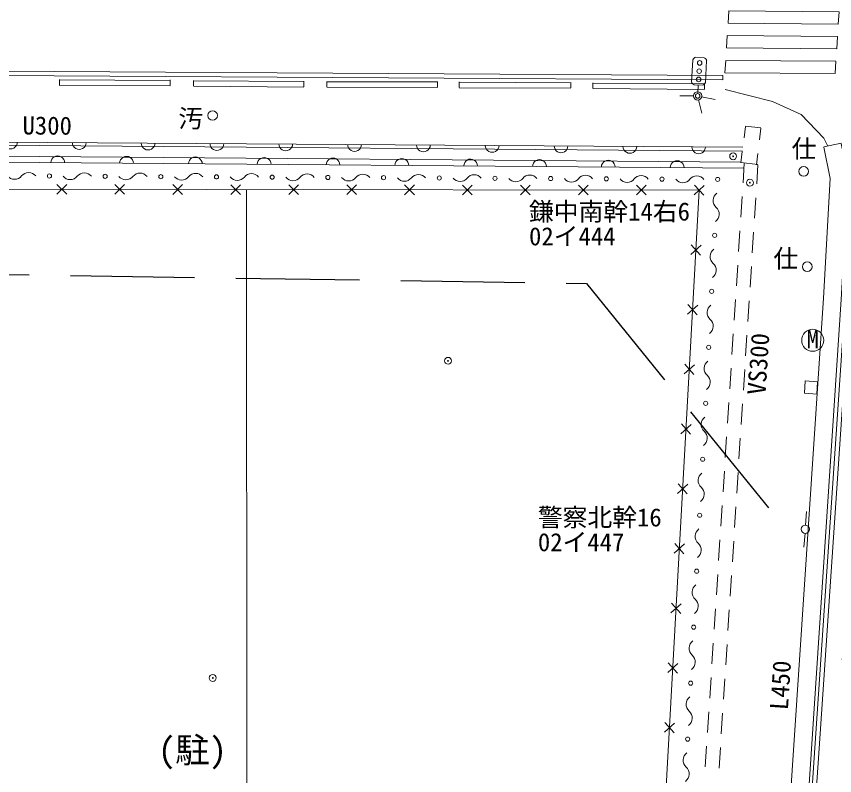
# Model space of a CAD drawing. Units: millimetres, scale not verified, with parts at other scales. Extents: x -230877 to 402150, y -278660 to 231169.
# Drawn here: x 113626 to 143348, y 87935 to 115501 of the extents above; entities that cross this region are included whole.
import ezdxf
from ezdxf.enums import TextEntityAlignment as Align

# ---------------------------------------------------------------- set-up
doc = ezdxf.new("R2010")
doc.units = ezdxf.units.MM
doc.header["$LTSCALE"] = 1500
doc.linetypes.add('DASHED3', pattern=[4, 3, -1])
doc.layers.add('0-0_通り芯', color=7, linetype='Continuous')
for name, color, linetype, lineweight in [('0-8_寸法線', 7, 'Continuous', 13), ('0-A_22260', 7, 'Continuous', 18), ('1-2_34010', 3, 'DASHED3', 25)]:
    doc.layers.add(name, color=color, linetype=linetype, lineweight=lineweight)
doc.styles.add('ＭＳ ゴシック', font='')
doc.styles.get('ＭＳ ゴシック').set_extended_font_data('MS Gothic')

# ---------------------------------------------------------------- blocks, each defined once
blk = doc.blocks.new('~1287')
at = {"layer": '0-8_寸法線'}
blk.add_lwpolyline([(74606676000, -235464982500), (74608462500, -235466952000), (74609385000, -235468399500), (74609694000, -235470162000), (74609639333, -235470644755)], dxfattribs=at)
blk = doc.blocks.new('~1174')
at = {"layer": '0-8_寸法線'}
blk.add_line((74605903500, -235464108000), (74600847000, -235460718000), dxfattribs=at)
blk = doc.blocks.new('~1173')
at = {"layer": '0-8_寸法線'}
blk.add_line((74605735500, -235464357000), (74600680500, -235460967000), dxfattribs=at)
blk = doc.blocks.new('~1172')
at = {"layer": '0-8_寸法線'}
blk.add_line((74599860000, -235460040000), (74594802000, -235456671000), dxfattribs=at)
blk = doc.blocks.new('~1171')
at = {"layer": '0-8_寸法線'}
blk.add_line((74599693500, -235460289000), (74594635500, -235456921500), dxfattribs=at)
blk = doc.blocks.new('~1170')
at = {"layer": '0-8_寸法線'}
blk.add_line((74593821000, -235455997500), (74588796000, -235452663000), dxfattribs=at)
blk = doc.blocks.new('~1169')
at = {"layer": '0-8_寸法線'}
blk.add_line((74593654500, -235456248000), (74588629500, -235452913500), dxfattribs=at)
blk = doc.blocks.new('~1168')
at = {"layer": '0-8_寸法線'}
blk.add_line((74587755000, -235451967000), (74582758500, -235448614500), dxfattribs=at)
blk = doc.blocks.new('~1167')
at = {"layer": '0-8_寸法線'}
blk.add_line((74587587000, -235452216000), (74582592000, -235448863500), dxfattribs=at)
blk = doc.blocks.new('~1166')
at = {"layer": '0-8_寸法線'}
blk.add_line((74581713000, -235447893000), (74576701500, -235444554000), dxfattribs=at)
blk = doc.blocks.new('~1165')
at = {"layer": '0-8_寸法線'}
blk.add_line((74581546500, -235448143500), (74576535000, -235444804500), dxfattribs=at)
blk = doc.blocks.new('~1156')
at = {"layer": '0-8_寸法線'}
blk.add_line((74605211916, -235468754973), (74557425431, -235436633575), dxfattribs=at)
blk = doc.blocks.new('~1155')
at = {"layer": '0-8_寸法線'}
blk.add_line((74605604572, -235468295057), (74557760933, -235436135240), dxfattribs=at)
blk = doc.blocks.new('~1154')
at = {"layer": '0-8_寸法線'}
blk.add_lwpolyline([(74610327000, -235470918000), (74609634000, -235472658000), (74605647000, -235478008500), (74574451500, -235519041000), (74554887000, -235544832000)], dxfattribs=at)
blk = doc.blocks.new('~1153')
at = {"layer": '0-8_寸法線'}
blk.add_lwpolyline([(74609421000, -235470558000), (74608774500, -235472179500), (74604868500, -235477422000), (74573674500, -235518451500), (74554110000, -235544242500)], dxfattribs=at)
blk = doc.blocks.new('~999')
at = {"layer": '0-8_寸法線'}
for p, q in [((74607132000, -235467822000), (74606727350, -235468296433)), ((74606240650, -235468867067), (74605836000, -235469341500))]:
    blk.add_line(p, q, dxfattribs=at)
blk = doc.blocks.new('~998')
at = {"layer": '0-8_寸法線'}
for p, q in [((74606481000, -235467268500), (74606076489, -235467742302)), ((74605589511, -235468312698), (74605185000, -235468786500))]:
    blk.add_line(p, q, dxfattribs=at)
blk = doc.blocks.new('~989')
at = {"layer": '0-8_寸法線'}
for p, q in [((74605268242, -235470223281), (74605896958, -235469393469)), ((74604135929, -235471717767), (74604815317, -235470821075)), ((74603003615, -235473212254), (74603683003, -235472315562)), ((74601871301, -235474706741), (74602550689, -235473810049)), ((74600738987, -235476201227), (74601418375, -235475304535)), ((74599606673, -235477695714), (74600286062, -235476799022)), ((74598474359, -235479190201), (74599153748, -235478293509)), ((74597342046, -235480684687), (74598021434, -235479787995)), ((74596209732, -235482179174), (74596889120, -235481282482)), ((74595077418, -235483673661), (74595756806, -235482776969)), ((74593945104, -235485168147), (74594624492, -235484271455)), ((74592812790, -235486662634), (74593492179, -235485765942)), ((74591680476, -235488157120), (74592359865, -235487260428)), ((74590548163, -235489651607), (74591227551, -235488754915)), ((74589415849, -235491146094), (74590095237, -235490249402)), ((74588283535, -235492640580), (74588962923, -235491743888)), ((74587151221, -235494135067), (74587830609, -235493238375)), ((74586018907, -235495629554), (74586698296, -235494732862))]:
    blk.add_line(p, q, dxfattribs=at)
blk = doc.blocks.new('~988')
at = {"layer": '0-8_寸法線'}
for p, q in [((74604683267, -235469752407), (74605324810, -235468905693)), ((74603550930, -235471246876), (74604230332, -235470350194)), ((74602418592, -235472741344), (74603097995, -235471844663)), ((74601286255, -235474235813), (74601965657, -235473339132)), ((74600153917, -235475730282), (74600833320, -235474833600)), ((74599021580, -235477224750), (74599700982, -235476328069)), ((74597889242, -235478719219), (74598568645, -235477822538)), ((74596756904, -235480213688), (74597436307, -235479317007)), ((74595624567, -235481708156), (74596303969, -235480811475)), ((74594492229, -235483202625), (74595171632, -235482305944)), ((74593359892, -235484697094), (74594039294, -235483800413)), ((74592227554, -235486191562), (74592906957, -235485294881)), ((74591095217, -235487686031), (74591774619, -235486789350)), ((74589962879, -235489180500), (74590642282, -235488283819)), ((74588830541, -235490674968), (74589509944, -235489778287)), ((74587698204, -235492169437), (74588377606, -235491272756)), ((74586565866, -235493663906), (74587245269, -235492767225)), ((74585433529, -235495158375), (74586112931, -235494261693))]:
    blk.add_line(p, q, dxfattribs=at)
blk = doc.blocks.new('~790')
at = {"layer": '0-8_寸法線'}
blk.add_line((74605162698, -235469119651), (74558658000, -235437864000), dxfattribs=at)
for centre in [(74574129432, -235448262298), (74577241799, -235450354109), (74580354165, -235452445920), (74583466532, -235454537731), (74586578899, -235456629542), (74589691265, -235458721353), (74592803632, -235460813164), (74595915999, -235462904976), (74599028365, -235464996787), (74602140732, -235467088598)]:
    blk.add_arc(centre, 375000, 326.09508, 146.09508, dxfattribs=at)
blk = doc.blocks.new('~789')
at = {"layer": '0-8_寸法線'}
blk.add_line((74558145000, -235436208000), (74605743017, -235468132896), dxfattribs=at)
for centre in [(74572600954, -235445903884), (74575715306, -235447992738), (74578829657, -235450081593), (74581944009, -235452170448), (74585058360, -235454259303), (74588172712, -235456348158), (74591287063, -235458437013), (74594401415, -235460525867), (74597515766, -235462614722), (74600630118, -235464703577), (74603744469, -235466792432)]:
    blk.add_arc(centre, 375000, 146.14949, 326.14949, dxfattribs=at)
blk = doc.blocks.new('~429')
at = {"layer": '0-8_寸法線'}
for p, q in [((74587726500, -235444618500), (74587601031, -235444805269)), ((74587726500, -235444618500), (74592066832, -235447534270)), ((74591638887, -235447517840), (74587601031, -235444805269)), ((74593701194, -235449174324), (74592705093, -235448505158))]:
    blk.add_line(p, q, dxfattribs=at)
blk.add_lwpolyline([(74593701194, -235449174324), (74592080618, -235448627759), (74590961916, -235447334118), (74591958017, -235448003284)], dxfattribs=at)
for centre, radius, end in [((74591220658, -235448140403), 750000, 56.10741), ((74591230375, -235448779396), 1500000, 56.1074)]:
    blk.add_arc(centre, radius, 10.53439, end, dxfattribs=at)
blk = doc.blocks.new('Crosswalk~425')
at = {"layer": '0-8_寸法線'}
for points in [[(74617449000, -235460557500), (74612466000, -235457206500), (74612058066, -235457745605), (74617041066, -235461096605)], [(74616632989, -235461635899), (74611649989, -235458284899), (74611242055, -235458824004), (74616225055, -235462175004)], [(74615816978, -235462714298), (74610833978, -235459363298), (74610426044, -235459902403), (74615409044, -235463253403)], [(74615000967, -235463792698), (74610017967, -235460441698), (74609610033, -235460980802), (74614593033, -235464331802)], [(74614184956, -235464871097), (74609201956, -235461520097), (74608794022, -235462059202), (74613777022, -235465410202)], [(74613368945, -235465949496), (74608385945, -235462598496), (74607978011, -235463137601), (74612961011, -235466488601)], [(74612552934, -235467027895), (74607569934, -235463676895), (74607162000, -235464216000), (74612145000, -235467567000)]]:
    blk.add_lwpolyline(points, close=True, dxfattribs=at)
blk = doc.blocks.new('CenterLine~423')
at = {"layer": '0-8_寸法線'}
for points in [[(74606984596, -235464283023), (74561555512, -235433872695), (74550185344, -235426269406), (74513795620, -235401880039), (74501220754, -235393452027), (74494175339, -235388733092), (74481604168, -235380299571)], [(74501095477, -235393638925), (74513670380, -235402066961), (74550060123, -235426456341), (74561430296, -235434059634), (74606859404, -235464469977), (74606984596, -235464283023)]]:
    blk.add_lwpolyline(points, dxfattribs=at)
blk = doc.blocks.new('~392')
at = {"layer": '0-8_寸法線'}
for centre in [(74573355316, -235448618012), (74575878285, -235450303459), (74578401254, -235451988906), (74580924222, -235453674353), (74583447191, -235455359800), (74585970160, -235457045247), (74588493129, -235458730694), (74591016098, -235460416140), (74593539067, -235462101587), (74596062035, -235463787034), (74598585004, -235465472481), (74601107973, -235467157928), (74603630942, -235468843375), (74603630942, -235468843375), (74601813725, -235471296254), (74599996507, -235473749133), (74598179290, -235476202012), (74596362073, -235478654891), (74594544856, -235481107770), (74592727639, -235483560650), (74590910421, -235486013529), (74589093204, -235488466408), (74587275987, -235490919287), (74585458770, -235493372166)]:
    blk.add_circle(centre, 112500, dxfattribs=at)
for centre, radius, start, end in [((74571940737, -235447314008), 486022, 184.15038, 288.36052), ((74572246926, -235448236570), 486022, 4.15038, 108.36052), ((74574463706, -235448999455), 486022, 184.15038, 288.36052), ((74574769895, -235449922016), 486022, 4.15038, 108.36052), ((74576986674, -235450684902), 486022, 184.15038, 288.36052), ((74577292864, -235451607463), 486022, 4.15038, 108.36052), ((74579509643, -235452370349), 486022, 184.15038, 288.36052), ((74579815833, -235453292910), 486022, 4.15038, 108.36052), ((74582032612, -235454055796), 486022, 184.15038, 288.36052), ((74582338801, -235454978357), 486022, 4.15038, 108.36052), ((74584555581, -235455741243), 486022, 184.15038, 288.36052), ((74584861770, -235456663804), 486022, 4.15038, 108.36052), ((74587078550, -235457426689), 486022, 184.15038, 288.36052), ((74587384739, -235458349251), 486022, 4.15038, 108.36052), ((74589601519, -235459112136), 486022, 184.15038, 288.36052), ((74589907708, -235460034698), 486022, 4.15038, 108.36052), ((74592124487, -235460797583), 486022, 184.15038, 288.36052), ((74592430677, -235461720144), 486022, 4.15038, 108.36052), ((74594647456, -235462483030), 486022, 184.15038, 288.36052), ((74594953646, -235463405591), 486022, 4.15038, 108.36052), ((74597170425, -235464168477), 486022, 184.15038, 288.36052), ((74597476614, -235465091038), 486022, 4.15038, 108.36052), ((74599693394, -235465853924), 486022, 184.15038, 288.36052), ((74599999583, -235466776485), 486022, 4.15038, 108.36052), ((74602216363, -235467539371), 486022, 184.15038, 288.36052), ((74602522552, -235468461932), 486022, 4.15038, 108.36052), ((74603200933, -235469941293), 495556, 91.90285, 195.0313), ((74602243733, -235470198335), 495556, 271.90285, 15.0313), ((74601383716, -235472394173), 495556, 91.90285, 195.0313), ((74600426516, -235472651214), 495556, 271.90285, 15.0313), ((74599566499, -235474847052), 495556, 91.90285, 195.0313), ((74598609299, -235475104093), 495556, 271.90285, 15.0313), ((74597749282, -235477299931), 495556, 91.90285, 195.0313), ((74596792082, -235477556972), 495556, 271.90285, 15.0313), ((74595932064, -235479752810), 495556, 91.90285, 195.0313), ((74594974864, -235480009852), 495556, 271.90285, 15.0313), ((74594114847, -235482205689), 495556, 91.90285, 195.0313), ((74593157647, -235482462731), 495556, 271.90285, 15.0313), ((74592297630, -235484658568), 495556, 91.90285, 195.0313), ((74591340430, -235484915610), 495556, 271.90285, 15.0313), ((74590480413, -235487111447), 495556, 91.90285, 195.0313), ((74589523213, -235487368489), 495556, 271.90285, 15.0313), ((74588663196, -235489564327), 495556, 91.90285, 195.0313), ((74587705995, -235489821368), 495556, 271.90285, 15.0313), ((74586845978, -235492017206), 495556, 91.90285, 195.0313), ((74585888778, -235492274247), 495556, 271.90285, 15.0313), ((74585028761, -235494470085), 495556, 91.90285, 195.0313), ((74584071561, -235494727126), 495556, 271.90285, 15.0313)]:
    blk.add_arc(centre, radius, start, end, dxfattribs=at)
blk = doc.blocks.new('Crosswalk~390')
at = {"layer": '0-8_寸法線'}
blk.add_line((74613539229, -235483961924), (74616766890, -235479691603), dxfattribs=at)
for points in [[(74605963500, -235478193000), (74609557500, -235473438000), (74610094524, -235473846945), (74606500524, -235478601945)], [(74607045747, -235479017132), (74610639747, -235474262132), (74611176771, -235474671076), (74607582771, -235479426076)], [(74608127994, -235479841264), (74611721994, -235475086264), (74612259018, -235475495208), (74608665018, -235480250208)], [(74609210241, -235480665396), (74612804241, -235475910396), (74613341265, -235476319340), (74609747265, -235481074340)], [(74610292488, -235481489528), (74613886488, -235476734528), (74614423512, -235477143472), (74610829512, -235481898472)], [(74611374735, -235482313660), (74614968735, -235477558660), (74615505759, -235477967604), (74611911759, -235482722604)], [(74612456982, -235483137792), (74616050982, -235478382792), (74616588006, -235478791736), (74612994006, -235483546736)], [(74614621476, -235484786055), (74618215476, -235480031055), (74618752500, -235480440000), (74615158500, -235485195000)]]:
    blk.add_lwpolyline(points, close=True, dxfattribs=at)
blk.add_lwpolyline([(74617619240, -235479683360), (74614076253, -235484370868), (74613539229, -235483961924)], dxfattribs=at)
blk = doc.blocks.new('~389')
at = {"layer": '0-8_寸法線'}
for p, q in [((74596860902, -235493226249), (74594355587, -235496597213)), ((74597041489, -235493360462), (74596860902, -235493226249)), ((74596231300, -235493318997), (74595515496, -235494282130))]:
    blk.add_line(p, q, dxfattribs=at)
for points in [[(74597041489, -235493360462), (74598739069, -235490510527), (74596499727, -235492957822)], [(74596499727, -235492957822), (74596680314, -235493092036), (74595528442, -235494641909)], [(74596231300, -235493318997), (74594885895, -235494374878), (74594262839, -235495967612), (74594978643, -235495004479)], [(74594839739, -235495568576), (74594175000, -235496463000), (74594355587, -235496597213)]]:
    blk.add_lwpolyline(points, dxfattribs=at)
for centre, radius, start, end in [((74594033772, -235494515569), 1500000, 355.16845, 8.95312), ((74594237781, -235495121199), 750000, 323.3801, 8.95312), ((74594033772, -235494515569), 1500000, 323.38011, 323.38013)]:
    blk.add_arc(centre, radius, start, end, dxfattribs=at)
blk = doc.blocks.new('~383')
at = {"layer": '0-8_寸法線'}
blk.add_lwpolyline([(74601686077, -235481573632), (74602098209, -235481039055), (74601563632, -235480626923), (74601151500, -235481161500)], close=True, dxfattribs=at)
blk = doc.blocks.new('CenterLine~373')
at = {"layer": '0-8_寸法線'}
blk.add_lwpolyline([(74514229348, -235599255202), (74526213352, -235583313324), (74529232629, -235579310193), (74538875729, -235566546361), (74552925547, -235547949692), (74560840790, -235537566564), (74574953541, -235519017608), (74587045082, -235503125209), (74590832975, -235498157873), (74605944973, -235478357197), (74605766027, -235478220803), (74590653962, -235498021566), (74586866053, -235502988924), (74574774459, -235518881392), (74560661562, -235537430541), (74552746236, -235547813777), (74538696271, -235566410639), (74529053078, -235579174596), (74526033771, -235583177766), (74514049652, -235599119798)], dxfattribs=at)
blk = doc.blocks.new('~221')
at = {"layer": '0-8_寸法線'}
blk.add_line((74551722784, -235500886038), (74581903216, -235455151238), dxfattribs=at)
blk = doc.blocks.new('~42')
at = {"layer": '0-8_寸法線'}
for p, q in [((74573887156, -235449521628), (74573152138, -235449670784)), ((74573445069, -235449228697), (74573594225, -235449963715)), ((74576518598, -235451265245), (74575783579, -235451414402)), ((74576076510, -235450972314), (74576225666, -235451707333)), ((74579150039, -235453008863), (74578415020, -235453158019)), ((74578707951, -235452715932), (74578857107, -235453450951)), ((74581339393, -235454459549), (74581488549, -235455194568)), ((74581781480, -235454752481), (74581046461, -235454901637)), ((74583970834, -235456203167), (74584119990, -235456938186)), ((74584412921, -235456496098), (74583677902, -235456645255)), ((74586602275, -235457946785), (74586751431, -235458681803)), ((74587044362, -235458239716), (74586309344, -235458388872)), ((74589233716, -235459690402), (74589382872, -235460425421)), ((74589675803, -235459983334), (74588940785, -235460132490)), ((74591865157, -235461434020), (74592014313, -235462169039)), ((74592307245, -235461726951), (74591572226, -235461876107)), ((74594496598, -235463177638), (74594645755, -235463912656)), ((74594938686, -235463470569), (74594203667, -235463619725)), ((74597128040, -235464921255), (74597277196, -235465656274)), ((74597570127, -235465214187), (74596835108, -235465363343)), ((74599759481, -235466664873), (74599908637, -235467399892)), ((74600201568, -235466957804), (74599466549, -235467106960)), ((74602836493, -235468721327), (74602094507, -235468830673)), ((74602520173, -235469146993), (74602410827, -235468405007)), ((74600893311, -235471336236), (74600151325, -235471445582)), ((74600576992, -235471761902), (74600467645, -235471019916)), ((74598633810, -235474376811), (74598524463, -235473634825)), ((74598950129, -235473951145), (74598208143, -235474060492)), ((74596690628, -235476991720), (74596581281, -235476249734)), ((74597006948, -235476566054), (74596264962, -235476675401)), ((74594747446, -235479606629), (74594638099, -235478864643)), ((74595063766, -235479180963), (74594321780, -235479290310)), ((74592804264, -235482221538), (74592694918, -235481479552)), ((74593120584, -235481795872), (74592378598, -235481905219)), ((74590861082, -235484836448), (74590751736, -235484094462)), ((74591177402, -235484410781), (74590435416, -235484520128)), ((74588917901, -235487451357), (74588808554, -235486709371)), ((74589234220, -235487025690), (74588492234, -235487135037)), ((74587291038, -235489640599), (74586549052, -235489749946)), ((74586974719, -235490066266), (74586865372, -235489324280)), ((74585347857, -235492255508), (74584605871, -235492364855)), ((74585031537, -235492681175), (74584922190, -235491939189))]:
    blk.add_line(p, q, dxfattribs=at)
blk.add_lwpolyline([(74578306500, -235501221000), (74569471500, -235513053000), (74527684500, -235484407500), (74557731000, -235439134500), (74602465500, -235468776000), (74581090500, -235497540000)], dxfattribs=at)

msp = doc.modelspace()

# ---------------------------------------------------------------- linework, layer by layer
at = {"layer": '0-8_寸法線', "lineweight": 18}
for p, q in [((138153, 113127), (138201, 113925)), ((138607, 114001), (138307, 114019)), ((138700, 113895), (138652, 113096)), ((115195, 113207), (115194, 113007)), ((119209, 112991), (119210, 113192)), ((120056, 113175), (120055, 112975)), ((124066, 112946), (124068, 113147)), ((124902, 113142), (124902, 112942)), ((128922, 112934), (128923, 113134)), ((129716, 113120), (129715, 112920)), ((133766, 112906), (133767, 113105)), ((134566, 113091), (134565, 112891)), ((138546, 113003), (138246, 113021)), ((138396, 113012), (138377, 112696)), ((138624, 113064), (138622, 112864)), ((138222, 112613), (137722, 112615)), ((138407, 112467), (138524, 111981)), ((138518, 112583), (139008, 112483)), ((140107, 111518), (140672, 111450)), ((142951, 110769), (143587, 110902)), ((139944, 110198), (140563, 110122)), ((142292, 97031), (142323, 97530)), ((142272, 96732), (142235, 96233))]:
    msp.add_line(p, q, dxfattribs=at)
for centre, radius in [((138445, 113810), 83.3), ((138426, 113511), 83.3), ((138408, 113212), 83.3), ((138372, 112613), 150), ((138372, 112613), 83.3), ((120753, 111902), 175), ((142223, 109872), 175), ((142353, 106413), 175), ((142551, 103740), 400), ((142283, 96881), 150)]:
    msp.add_circle(centre, radius, dxfattribs=at)
for centre, radius, start, end in [((138342, 113874), 150, 103.2786, 159.7205), ((138542, 113849), 166, 16.2035, 66.7956), ((138289, 113153), 139, 190.8131, 252.186), ((138516, 113143), 144, 282.031, 340.968)]:
    msp.add_arc(centre, radius, start, end, dxfattribs=at)
at = {"layer": '0-A_22260'}
for centre, radius in [((139661, 110421), 125), ((139661, 110421), 15), ((140271, 109463), 125), ((140271, 109463), 15), ((129306, 102995), 125), ((129306, 102995), 15), ((120760, 91482), 125), ((120760, 91482), 15)]:
    msp.add_circle(centre, radius, dxfattribs=at)
at = {"layer": '1-2_34010'}
msp.add_lwpolyline([(-113244, 102664), (-104786, 106168), (-76633, 105262), (-40385, 108464), (134330, 105805), (141096, 97468)], dxfattribs=at)

# ---------------------------------------------------------------- block references
at = {"layer": '0-0_通り芯', "xscale": 0.0006666667, "yscale": 0.0006666667, "rotation": 33.45667}
for name in ['CenterLine~423', '~1155', '~789', '~1156', '~790', '~392', '~42', 'Crosswalk~425', '~429', '~1166', '~1165', '~1167', '~1168', '~1169', '~1170', '~1172', '~1171', '~1173', '~1174', '~1287', 'Crosswalk~390', '~998', '~999', '~1154', '~1153', '~988', '~989', '~221', 'CenterLine~373', '~383', '~389']:
    msp.add_blockref(name, (-127899216, 103658197), dxfattribs=at)

# ---------------------------------------------------------------- texts
at = {"layer": '0-8_寸法線', "style": 'ＭＳ ゴシック'}
for s, height, p in [('汚', 660, (119512, 111268)), ('仕', 660, (141785, 110169)), ('鎌中南幹14右6', 659.8, (132247, 107888)), ('02イ444', 659.8, (132247, 106988)), ('仕', 660, (141124, 106183)), ('M', 660, (142327, 103253)), ('警察北幹16', 659.8, (132569, 96783)), ('02イ447', 659.8, (132569, 95883)), ('(駐)', 916.4, (118772, 88130))]:
    msp.add_text(s, height=height, dxfattribs=at).set_placement(p, align=Align.BOTTOM_LEFT)
for s, rotation, p in [('U300', 359.606, (113846, 111016)), ('VS300', 86.307, (141033, 101728)), ('L450', 86.212, (141846, 90287))]:
    msp.add_text(s, height=659.8, rotation=rotation, dxfattribs=at).set_placement(p, align=Align.BOTTOM_LEFT)

doc.saveas('drawing.dxf')
